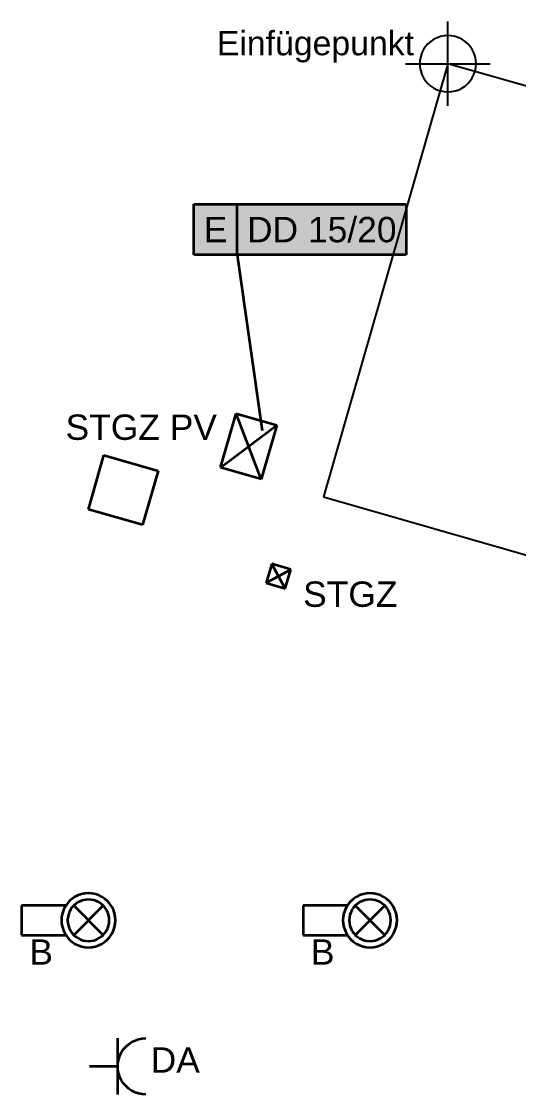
# Model space of a CAD drawing. Extents: x 800 to 1481, y 55 to 490.
# Drawn here: x 1063.33 to 1080.98, y 105.97 to 144.07 of the extents above; entities that cross this region are included whole.
import ezdxf
from ezdxf.lldxf.tags import DXFTag

# ---------------------------------------------------------------- set-up
doc = ezdxf.new("R2010")
doc.units = 0
doc.layers.get('0').update_dxf_attribs({"lineweight": 18})
for name, color, linetype, lineweight, true_color in [('A_Durchbruchbeschriftung', 1, 'Continuous', 35, 0xff0000), ('E_Kraft', 1, 'Continuous', 35, 0xff0000), ('E_Licht', 7, 'Continuous', 35, 0x0080ff), ('E_Starkstrom', 1, 'Continuous', 35, 0xff0000), ('X_Einfuegepunkt', 1, 'Continuous', 25, 0xff0000)]:
    doc.layers.add(name, color=color, linetype=linetype, lineweight=lineweight, true_color=true_color)
doc.styles.get("Standard").update_dxf_attribs({"font": 'arial.ttf'})
tags = doc.linetypes.add('fein_strichliert', pattern=[4, 1, -2, 1]).pattern_tags.tags
tags[8:9] = [DXFTag(74, 4), DXFTag(75, 0), DXFTag(340, '0'), DXFTag(46, 0.0), DXFTag(50, 0.0), DXFTag(44, 0.0), DXFTag(45, 0.0)]
tags[6:7] = [DXFTag(74, 4), DXFTag(75, 0), DXFTag(340, '0'), DXFTag(46, 0.0), DXFTag(50, 0.0), DXFTag(44, 0.0), DXFTag(45, 0.0)]
tags[4:5] = [DXFTag(74, 4), DXFTag(75, 0), DXFTag(340, '0'), DXFTag(46, 0.0), DXFTag(50, 0.0), DXFTag(44, 0.0), DXFTag(45, 0.0)]

# ---------------------------------------------------------------- blocks, each defined once
blk = doc.blocks.new('Blockreferenz-A0Q9B2BNAY', base_point=(1070.264, 141.071))
at = {"color": 0, "linetype": 'ByBlock', "lineweight": -2, "ltscale": 0.25}
for p, q in [((1078.472, 141.071), (1078.472, 144.071)), ((1077.765, 143.278), (1077.679, 143.18)), ((1077.863, 143.364), (1077.765, 143.278)), ((1077.972, 143.437), (1077.863, 143.364)), ((1078.089, 143.495), (1077.972, 143.437)), ((1078.213, 143.537), (1078.089, 143.495)), ((1078.342, 143.562), (1078.213, 143.537)), ((1078.472, 143.571), (1078.342, 143.562)), ((1078.603, 143.562), (1078.472, 143.571)), ((1078.731, 143.537), (1078.603, 143.562)), ((1078.855, 143.495), (1078.731, 143.537)), ((1078.972, 143.437), (1078.855, 143.495)), ((1079.081, 143.364), (1078.972, 143.437)), ((1079.179, 143.278), (1079.081, 143.364)), ((1079.265, 143.18), (1079.179, 143.278)), ((1077.548, 142.953), (1077.506, 142.83)), ((1077.606, 143.071), (1077.548, 142.953)), ((1077.679, 143.18), (1077.606, 143.071)), ((1079.338, 143.071), (1079.265, 143.18)), ((1079.396, 142.953), (1079.338, 143.071)), ((1079.438, 142.83), (1079.396, 142.953)), ((1076.972, 142.571), (1079.972, 142.571)), ((1077.481, 142.701), (1077.472, 142.571)), ((1077.472, 142.571), (1077.481, 142.44)), ((1077.506, 142.83), (1077.481, 142.701)), ((1079.463, 142.701), (1079.438, 142.83)), ((1079.472, 142.571), (1079.463, 142.701)), ((1079.463, 142.44), (1079.472, 142.571)), ((1077.481, 142.44), (1077.506, 142.312)), ((1077.506, 142.312), (1077.548, 142.188)), ((1077.548, 142.188), (1077.606, 142.071)), ((1079.338, 142.071), (1079.396, 142.188)), ((1079.396, 142.188), (1079.438, 142.312)), ((1079.438, 142.312), (1079.463, 142.44)), ((1077.606, 142.071), (1077.679, 141.962)), ((1077.679, 141.962), (1077.765, 141.864)), ((1077.765, 141.864), (1077.863, 141.777)), ((1077.863, 141.777), (1077.972, 141.705)), ((1078.972, 141.705), (1079.081, 141.777)), ((1079.081, 141.777), (1079.179, 141.864)), ((1079.179, 141.864), (1079.265, 141.962)), ((1079.265, 141.962), (1079.338, 142.071)), ((1077.972, 141.705), (1078.089, 141.647)), ((1078.089, 141.647), (1078.213, 141.605)), ((1078.213, 141.605), (1078.342, 141.579)), ((1078.342, 141.579), (1078.472, 141.571)), ((1078.472, 141.571), (1078.603, 141.579)), ((1078.603, 141.579), (1078.731, 141.605)), ((1078.731, 141.605), (1078.855, 141.647)), ((1078.855, 141.647), (1078.972, 141.705))]:
    blk.add_line(p, q, dxfattribs=at)
at = {"color": 0, "linetype": 'ByBlock', "lineweight": -2, "ltscale": 0.25, "insert": (1070.264, 143.73), "char_height": 0.85903, "attachment_point": 1}
blk.add_mtext('{\\fArial;Einfügepunkt}', dxfattribs=at)
blk = doc.blocks.new('Polygon-A0Q9B2BPAY', base_point=(1074.055, 122.361))
at = {"color": 0, "linetype": 'ByBlock', "lineweight": -2, "ltscale": 0.25}
for p, q in [((1078.472, 142.571), (1074.055, 127.193)), ((1095.339, 137.726), (1078.472, 142.571)), ((1090.875, 122.361), (1095.339, 137.726)), ((1074.055, 127.193), (1090.875, 122.361))]:
    blk.add_line(p, q, dxfattribs=at)
blk = doc.blocks.new('LED-Deckenleuchte mit Trafotunnel-A0Q9B365AY', base_point=(1073.326, 111.195))
at = {"color": 0, "linetype": 'ByBlock', "lineweight": -2, "ltscale": 0.35}
for p, q in [((1075.026, 112.835), (1074.944, 112.74)), ((1075.121, 112.917), (1075.026, 112.835)), ((1075.225, 112.987), (1075.121, 112.917)), ((1075.338, 113.043), (1075.225, 112.987)), ((1075.336, 112.795), (1075.256, 112.742)), ((1075.423, 112.838), (1075.336, 112.795)), ((1075.457, 113.083), (1075.338, 113.043)), ((1075.514, 112.869), (1075.423, 112.838)), ((1075.58, 113.108), (1075.457, 113.083)), ((1075.609, 112.888), (1075.514, 112.869)), ((1075.705, 113.116), (1075.58, 113.108)), ((1075.705, 112.894), (1075.609, 112.888)), ((1075.831, 113.108), (1075.705, 113.116)), ((1075.802, 112.888), (1075.705, 112.894)), ((1075.897, 112.869), (1075.802, 112.888)), ((1075.954, 113.083), (1075.831, 113.108)), ((1075.988, 112.838), (1075.897, 112.869)), ((1076.073, 113.043), (1075.954, 113.083)), ((1076.075, 112.795), (1075.988, 112.838)), ((1076.186, 112.987), (1076.073, 113.043)), ((1076.155, 112.742), (1076.075, 112.795)), ((1076.29, 112.917), (1076.186, 112.987)), ((1076.384, 112.835), (1076.29, 112.917)), ((1076.467, 112.74), (1076.384, 112.835)), ((1074.9, 112.678), (1073.326, 112.678)), ((1073.326, 112.678), (1073.326, 111.633)), ((1074.778, 112.404), (1074.753, 112.281)), ((1074.818, 112.523), (1074.778, 112.404)), ((1074.874, 112.636), (1074.818, 112.523)), ((1074.944, 112.74), (1074.874, 112.636)), ((1075.023, 112.438), (1074.992, 112.347)), ((1075.066, 112.525), (1075.023, 112.438)), ((1075.12, 112.605), (1075.066, 112.525)), ((1075.183, 112.678), (1075.12, 112.605)), ((1075.256, 112.742), (1075.183, 112.678)), ((1075.183, 112.678), (1076.228, 111.633)), ((1075.183, 111.633), (1076.228, 112.678)), ((1076.228, 112.678), (1076.155, 112.742)), ((1076.291, 112.605), (1076.228, 112.678)), ((1076.345, 112.525), (1076.291, 112.605)), ((1076.388, 112.438), (1076.345, 112.525)), ((1076.419, 112.347), (1076.388, 112.438)), ((1076.537, 112.636), (1076.467, 112.74)), ((1076.593, 112.523), (1076.537, 112.636)), ((1076.633, 112.404), (1076.593, 112.523)), ((1076.657, 112.281), (1076.633, 112.404)), ((1074.753, 112.281), (1074.745, 112.156)), ((1074.745, 112.156), (1074.753, 112.03)), ((1074.753, 112.03), (1074.778, 111.907)), ((1074.973, 112.252), (1074.967, 112.156)), ((1074.967, 112.156), (1074.973, 112.059)), ((1074.992, 112.347), (1074.973, 112.252)), ((1074.973, 112.059), (1074.992, 111.964)), ((1076.438, 112.252), (1076.419, 112.347)), ((1076.419, 111.964), (1076.438, 112.059)), ((1076.444, 112.156), (1076.438, 112.252)), ((1076.438, 112.059), (1076.444, 112.156)), ((1076.633, 111.907), (1076.657, 112.03)), ((1076.666, 112.156), (1076.657, 112.281)), ((1076.657, 112.03), (1076.666, 112.156)), ((1074.778, 111.907), (1074.818, 111.788)), ((1074.818, 111.788), (1074.874, 111.675)), ((1074.874, 111.675), (1074.944, 111.571)), ((1074.992, 111.964), (1075.023, 111.873)), ((1075.023, 111.873), (1075.066, 111.786)), ((1075.066, 111.786), (1075.12, 111.706)), ((1075.12, 111.706), (1075.183, 111.633)), ((1076.228, 111.633), (1076.291, 111.706)), ((1076.291, 111.706), (1076.345, 111.786)), ((1076.345, 111.786), (1076.388, 111.873)), ((1076.388, 111.873), (1076.419, 111.964)), ((1076.467, 111.571), (1076.537, 111.675)), ((1076.537, 111.675), (1076.593, 111.788)), ((1076.593, 111.788), (1076.633, 111.907)), ((1073.326, 111.633), (1074.9, 111.633)), ((1074.944, 111.571), (1075.026, 111.477)), ((1075.026, 111.477), (1075.121, 111.394)), ((1075.121, 111.394), (1075.225, 111.324)), ((1075.183, 111.633), (1075.256, 111.57)), ((1075.225, 111.324), (1075.338, 111.268)), ((1075.256, 111.57), (1075.336, 111.516)), ((1075.336, 111.516), (1075.423, 111.473)), ((1075.338, 111.268), (1075.457, 111.228)), ((1075.423, 111.473), (1075.514, 111.442)), ((1075.514, 111.442), (1075.609, 111.423)), ((1075.609, 111.423), (1075.705, 111.417)), ((1075.705, 111.417), (1075.802, 111.423)), ((1075.802, 111.423), (1075.897, 111.442)), ((1075.897, 111.442), (1075.988, 111.473)), ((1075.954, 111.228), (1076.073, 111.268)), ((1075.988, 111.473), (1076.075, 111.516)), ((1076.073, 111.268), (1076.186, 111.324)), ((1076.075, 111.516), (1076.155, 111.57)), ((1076.155, 111.57), (1076.228, 111.633)), ((1076.186, 111.324), (1076.29, 111.394)), ((1076.29, 111.394), (1076.384, 111.477)), ((1076.384, 111.477), (1076.467, 111.571)), ((1075.457, 111.228), (1075.58, 111.204)), ((1075.58, 111.204), (1075.705, 111.195)), ((1075.705, 111.195), (1075.831, 111.204)), ((1075.831, 111.204), (1075.954, 111.228))]:
    blk.add_line(p, q, dxfattribs=at)
blk = doc.blocks.new('Bauteilbeschriftung-A0Q9B367AY', base_point=(1073.607, 110.581))
at = {"color": 0, "linetype": 'ByBlock', "lineweight": -2, "ltscale": 0.35, "insert": (1073.607, 111.481), "char_height": 0.9, "attachment_point": 1}
blk.add_mtext('{\\fArial;B}', dxfattribs=at)
blk = doc.blocks.new('LED-Deckenleuchte mit Trafotunnel-A0Q9B37ZAY', base_point=(1063.326, 111.195))
at = {"color": 0, "linetype": 'ByBlock', "lineweight": -2, "ltscale": 0.35}
for p, q in [((1065.026, 112.835), (1064.944, 112.74)), ((1065.121, 112.917), (1065.026, 112.835)), ((1065.225, 112.987), (1065.121, 112.917)), ((1065.338, 113.043), (1065.225, 112.987)), ((1065.336, 112.795), (1065.256, 112.742)), ((1065.423, 112.838), (1065.336, 112.795)), ((1065.457, 113.083), (1065.338, 113.043)), ((1065.514, 112.869), (1065.423, 112.838)), ((1065.58, 113.108), (1065.457, 113.083)), ((1065.609, 112.888), (1065.514, 112.869)), ((1065.705, 113.116), (1065.58, 113.108)), ((1065.705, 112.894), (1065.609, 112.888)), ((1065.831, 113.108), (1065.705, 113.116)), ((1065.802, 112.888), (1065.705, 112.894)), ((1065.897, 112.869), (1065.802, 112.888)), ((1065.954, 113.083), (1065.831, 113.108)), ((1065.988, 112.838), (1065.897, 112.869)), ((1066.073, 113.043), (1065.954, 113.083)), ((1066.075, 112.795), (1065.988, 112.838)), ((1066.186, 112.987), (1066.073, 113.043)), ((1066.155, 112.742), (1066.075, 112.795)), ((1066.29, 112.917), (1066.186, 112.987)), ((1066.384, 112.835), (1066.29, 112.917)), ((1066.467, 112.74), (1066.384, 112.835)), ((1064.9, 112.678), (1063.326, 112.678)), ((1063.326, 112.678), (1063.326, 111.633)), ((1064.778, 112.404), (1064.753, 112.281)), ((1064.818, 112.523), (1064.778, 112.404)), ((1064.874, 112.636), (1064.818, 112.523)), ((1064.944, 112.74), (1064.874, 112.636)), ((1065.023, 112.438), (1064.992, 112.347)), ((1065.066, 112.525), (1065.023, 112.438)), ((1065.12, 112.605), (1065.066, 112.525)), ((1065.183, 112.678), (1065.12, 112.605)), ((1065.256, 112.742), (1065.183, 112.678)), ((1065.183, 112.678), (1066.228, 111.633)), ((1065.183, 111.633), (1066.228, 112.678)), ((1066.228, 112.678), (1066.155, 112.742)), ((1066.291, 112.605), (1066.228, 112.678)), ((1066.345, 112.525), (1066.291, 112.605)), ((1066.388, 112.438), (1066.345, 112.525)), ((1066.419, 112.347), (1066.388, 112.438)), ((1066.537, 112.636), (1066.467, 112.74)), ((1066.593, 112.523), (1066.537, 112.636)), ((1066.633, 112.404), (1066.593, 112.523)), ((1066.657, 112.281), (1066.633, 112.404)), ((1064.753, 112.281), (1064.745, 112.156)), ((1064.745, 112.156), (1064.753, 112.03)), ((1064.753, 112.03), (1064.778, 111.907)), ((1064.973, 112.252), (1064.967, 112.156)), ((1064.967, 112.156), (1064.973, 112.059)), ((1064.992, 112.347), (1064.973, 112.252)), ((1064.973, 112.059), (1064.992, 111.964)), ((1066.438, 112.252), (1066.419, 112.347)), ((1066.419, 111.964), (1066.438, 112.059)), ((1066.444, 112.156), (1066.438, 112.252)), ((1066.438, 112.059), (1066.444, 112.156)), ((1066.633, 111.907), (1066.657, 112.03)), ((1066.666, 112.156), (1066.657, 112.281)), ((1066.657, 112.03), (1066.666, 112.156)), ((1064.778, 111.907), (1064.818, 111.788)), ((1064.818, 111.788), (1064.874, 111.675)), ((1064.874, 111.675), (1064.944, 111.571)), ((1064.992, 111.964), (1065.023, 111.873)), ((1065.023, 111.873), (1065.066, 111.786)), ((1065.066, 111.786), (1065.12, 111.706)), ((1065.12, 111.706), (1065.183, 111.633)), ((1066.228, 111.633), (1066.291, 111.706)), ((1066.291, 111.706), (1066.345, 111.786)), ((1066.345, 111.786), (1066.388, 111.873)), ((1066.388, 111.873), (1066.419, 111.964)), ((1066.467, 111.571), (1066.537, 111.675)), ((1066.537, 111.675), (1066.593, 111.788)), ((1066.593, 111.788), (1066.633, 111.907)), ((1063.326, 111.633), (1064.9, 111.633)), ((1064.944, 111.571), (1065.026, 111.477)), ((1065.026, 111.477), (1065.121, 111.394)), ((1065.121, 111.394), (1065.225, 111.324)), ((1065.183, 111.633), (1065.256, 111.57)), ((1065.225, 111.324), (1065.338, 111.268)), ((1065.256, 111.57), (1065.336, 111.516)), ((1065.336, 111.516), (1065.423, 111.473)), ((1065.338, 111.268), (1065.457, 111.228)), ((1065.423, 111.473), (1065.514, 111.442)), ((1065.514, 111.442), (1065.609, 111.423)), ((1065.609, 111.423), (1065.705, 111.417)), ((1065.705, 111.417), (1065.802, 111.423)), ((1065.802, 111.423), (1065.897, 111.442)), ((1065.897, 111.442), (1065.988, 111.473)), ((1065.954, 111.228), (1066.073, 111.268)), ((1065.988, 111.473), (1066.075, 111.516)), ((1066.073, 111.268), (1066.186, 111.324)), ((1066.075, 111.516), (1066.155, 111.57)), ((1066.155, 111.57), (1066.228, 111.633)), ((1066.186, 111.324), (1066.29, 111.394)), ((1066.29, 111.394), (1066.384, 111.477)), ((1066.384, 111.477), (1066.467, 111.571)), ((1065.457, 111.228), (1065.58, 111.204)), ((1065.58, 111.204), (1065.705, 111.195)), ((1065.705, 111.195), (1065.831, 111.204)), ((1065.831, 111.204), (1065.954, 111.228))]:
    blk.add_line(p, q, dxfattribs=at)
blk = doc.blocks.new('Bauteilbeschriftung-A0Q9B381AY', base_point=(1063.607, 110.581))
at = {"color": 0, "linetype": 'ByBlock', "lineweight": -2, "ltscale": 0.35, "insert": (1063.607, 111.481), "char_height": 0.9, "attachment_point": 1}
blk.add_mtext('{\\fArial;B}', dxfattribs=at)
blk = doc.blocks.new('Abzweigdose quadratisch (multi) UP-A0Q9B39HAY', base_point=(1065.704, 126.192))
at = {"color": 0, "lineweight": -2}
for p, q in [((1065.704, 126.744), (1066.256, 128.666)), ((1066.256, 128.666), (1068.179, 128.114)), ((1068.179, 128.114), (1067.627, 126.192)), ((1067.627, 126.192), (1065.704, 126.744))]:
    blk.add_line(p, q, dxfattribs=at)
blk = doc.blocks.new('Steckdose T13_ UP-A0Q9B3ABAY', base_point=(1065.746, 105.969))
at = {"color": 0, "linetype": 'ByBlock', "lineweight": -2, "ltscale": 0.35}
for p, q in [((1066.746, 105.969), (1066.746, 107.969)), ((1067.137, 107.763), (1067.246, 107.835)), ((1067.246, 107.835), (1067.363, 107.893)), ((1067.363, 107.893), (1067.487, 107.935)), ((1067.487, 107.935), (1067.615, 107.961)), ((1067.615, 107.961), (1067.746, 107.969)), ((1066.822, 107.352), (1066.88, 107.469)), ((1066.88, 107.469), (1066.952, 107.578)), ((1066.952, 107.578), (1067.039, 107.676)), ((1067.039, 107.676), (1067.137, 107.763)), ((1066.746, 106.969), (1066.754, 107.1)), ((1066.754, 107.1), (1066.78, 107.228)), ((1066.78, 107.228), (1066.822, 107.352)), ((1066.746, 106.969), (1065.746, 106.969)), ((1066.754, 106.839), (1066.746, 106.969)), ((1066.78, 106.71), (1066.754, 106.839)), ((1066.822, 106.587), (1066.78, 106.71)), ((1066.88, 106.469), (1066.822, 106.587)), ((1066.952, 106.36), (1066.88, 106.469)), ((1067.039, 106.262), (1066.952, 106.36)), ((1067.137, 106.176), (1067.039, 106.262)), ((1067.246, 106.103), (1067.137, 106.176)), ((1067.363, 106.045), (1067.246, 106.103)), ((1067.487, 106.003), (1067.363, 106.045)), ((1067.615, 105.978), (1067.487, 106.003)), ((1067.746, 105.969), (1067.615, 105.978))]:
    blk.add_line(p, q, dxfattribs=at)
blk = doc.blocks.new('Bauteilbeschriftung-A0Q9B3ADAY', base_point=(1067.915, 106.746))
at = {"color": 0, "linetype": 'ByBlock', "lineweight": -2, "ltscale": 0.35, "insert": (1067.915, 107.646), "char_height": 0.9, "attachment_point": 1}
blk.add_mtext('{\\fArial;DA}', dxfattribs=at)
blk = doc.blocks.new('UV-A0Q9B3QLAY', base_point=(1072.022, 123.942))
at = {"color": 0, "linetype": 'ByBlock', "lineweight": -2, "ltscale": 0.35}
for p, q in [((1072.216, 124.808), (1072.022, 124.135)), ((1072.022, 124.135), (1072.888, 124.614)), ((1072.888, 124.614), (1072.216, 124.808)), ((1072.695, 123.942), (1072.216, 124.808)), ((1072.695, 123.942), (1072.888, 124.614)), ((1072.022, 124.135), (1072.695, 123.942))]:
    blk.add_line(p, q, dxfattribs=at)
blk = doc.blocks.new('Bauteilbeschriftung-A0Q9B3QNAY', base_point=(1073.329, 123.286))
at = {"color": 0, "linetype": 'ByBlock', "lineweight": -2, "ltscale": 0.35, "insert": (1073.329, 124.186), "char_height": 0.9, "attachment_point": 1}
blk.add_mtext('{\\fArial;STGZ}', dxfattribs=at)
blk = doc.blocks.new('Durchbruch beschriften-A0Q9B40ZAY', base_point=(1069.451, 129.547))
at = {"color": 0, "linetype": 'ByBlock', "lineweight": -2, "ltscale": 0.35}
for p, q in [((1069.451, 135.78), (1069.451, 137.58)), ((1069.451, 137.58), (1076.996, 137.58)), ((1070.988, 135.78), (1070.988, 137.58)), ((1076.996, 137.58), (1076.996, 135.78)), ((1076.996, 135.78), (1069.451, 135.78)), ((1070.988, 135.78), (1071.87, 129.547))]:
    blk.add_line(p, q, dxfattribs=at)
at = {"color": 7, "linetype": 'ByBlock', "lineweight": -2, "ltscale": 0.35, "true_color": 0xffffff}
for points in [[(1069.451, 135.78), (1076.996, 135.78), (1069.451, 137.58)], [(1076.996, 135.78), (1069.451, 137.58), (1076.996, 137.58)]]:
    blk.add_solid(points, dxfattribs=at)
at = {"color": 0, "linetype": 'ByBlock', "lineweight": -2, "ltscale": 0.35, "insert": (1070.988, 137.13), "char_height": 0.9, "attachment_point": 1}
blk.add_mtext('{\\fArial; DD 15/20 }', dxfattribs=at)
at = {"color": 40, "linetype": 'ByBlock', "lineweight": -2, "ltscale": 0.35, "true_color": 0xffbf00, "insert": (1069.801, 137.13), "char_height": 0.9, "attachment_point": 1}
blk.add_mtext('{\\fArial;E}', dxfattribs=at)
blk = doc.blocks.new('UV-A0Q9B411AY', base_point=(1070.4, 127.817))
at = {"color": 0, "linetype": 'ByBlock', "lineweight": -2, "ltscale": 0.35}
for p, q in [((1070.4, 128.231), (1070.952, 130.153)), ((1070.952, 130.153), (1072.393, 129.739)), ((1071.841, 127.817), (1070.952, 130.153)), ((1070.4, 128.231), (1072.393, 129.739)), ((1072.393, 129.739), (1071.841, 127.817)), ((1071.841, 127.817), (1070.4, 128.231))]:
    blk.add_line(p, q, dxfattribs=at)
blk = doc.blocks.new('Bauteilbeschriftung-A0Q9B413AY', base_point=(1064.892, 129.215))
at = {"color": 0, "linetype": 'ByBlock', "lineweight": -2, "ltscale": 0.35, "insert": (1064.892, 130.115), "char_height": 0.9, "attachment_point": 1}
blk.add_mtext('{\\fArial;STGZ PV}', dxfattribs=at)

msp = doc.modelspace()

# ---------------------------------------------------------------- block references
at = {"layer": 'A_Durchbruchbeschriftung', "color": 1, "ltscale": 0.35, "true_color": 0xff0000}
msp.add_blockref('Durchbruch beschriften-A0Q9B40ZAY', (1069.451, 129.547), dxfattribs=at)
at = {"layer": 'E_Kraft', "ltscale": 0.35}
for name, p in [('Steckdose T13_ UP-A0Q9B3ABAY', (1065.746, 105.969)), ('Bauteilbeschriftung-A0Q9B3ADAY', (1067.915, 106.746))]:
    msp.add_blockref(name, p, dxfattribs=at)
at = {"layer": 'E_Licht', "linetype": 'Continuous', "ltscale": 0.35}
msp.add_blockref('Abzweigdose quadratisch (multi) UP-A0Q9B39HAY', (1065.704, 126.192), dxfattribs=at)
at = {"layer": 'E_Licht', "ltscale": 0.35}
for name, p in [('LED-Deckenleuchte mit Trafotunnel-A0Q9B37ZAY', (1063.326, 111.195)), ('LED-Deckenleuchte mit Trafotunnel-A0Q9B365AY', (1073.326, 111.195)), ('Bauteilbeschriftung-A0Q9B381AY', (1063.607, 110.581)), ('Bauteilbeschriftung-A0Q9B367AY', (1073.607, 110.581))]:
    msp.add_blockref(name, p, dxfattribs=at)
at = {"layer": 'E_Starkstrom', "ltscale": 0.35}
for name, p in [('Bauteilbeschriftung-A0Q9B413AY', (1064.892, 129.215)), ('UV-A0Q9B411AY', (1070.4, 127.817)), ('Bauteilbeschriftung-A0Q9B3QNAY', (1073.329, 123.286))]:
    msp.add_blockref(name, p, dxfattribs=at)
at = {"layer": 'E_Starkstrom', "linetype": 'fein_strichliert', "ltscale": 0.35}
msp.add_blockref('UV-A0Q9B3QLAY', (1072.022, 123.942), dxfattribs=at)
at = {"layer": 'X_Einfuegepunkt', "ltscale": 0.25}
for name, p in [('Blockreferenz-A0Q9B2BNAY', (1070.264, 141.071)), ('Polygon-A0Q9B2BPAY', (1074.055, 122.361))]:
    msp.add_blockref(name, p, dxfattribs=at)

doc.saveas('drawing.dxf')
